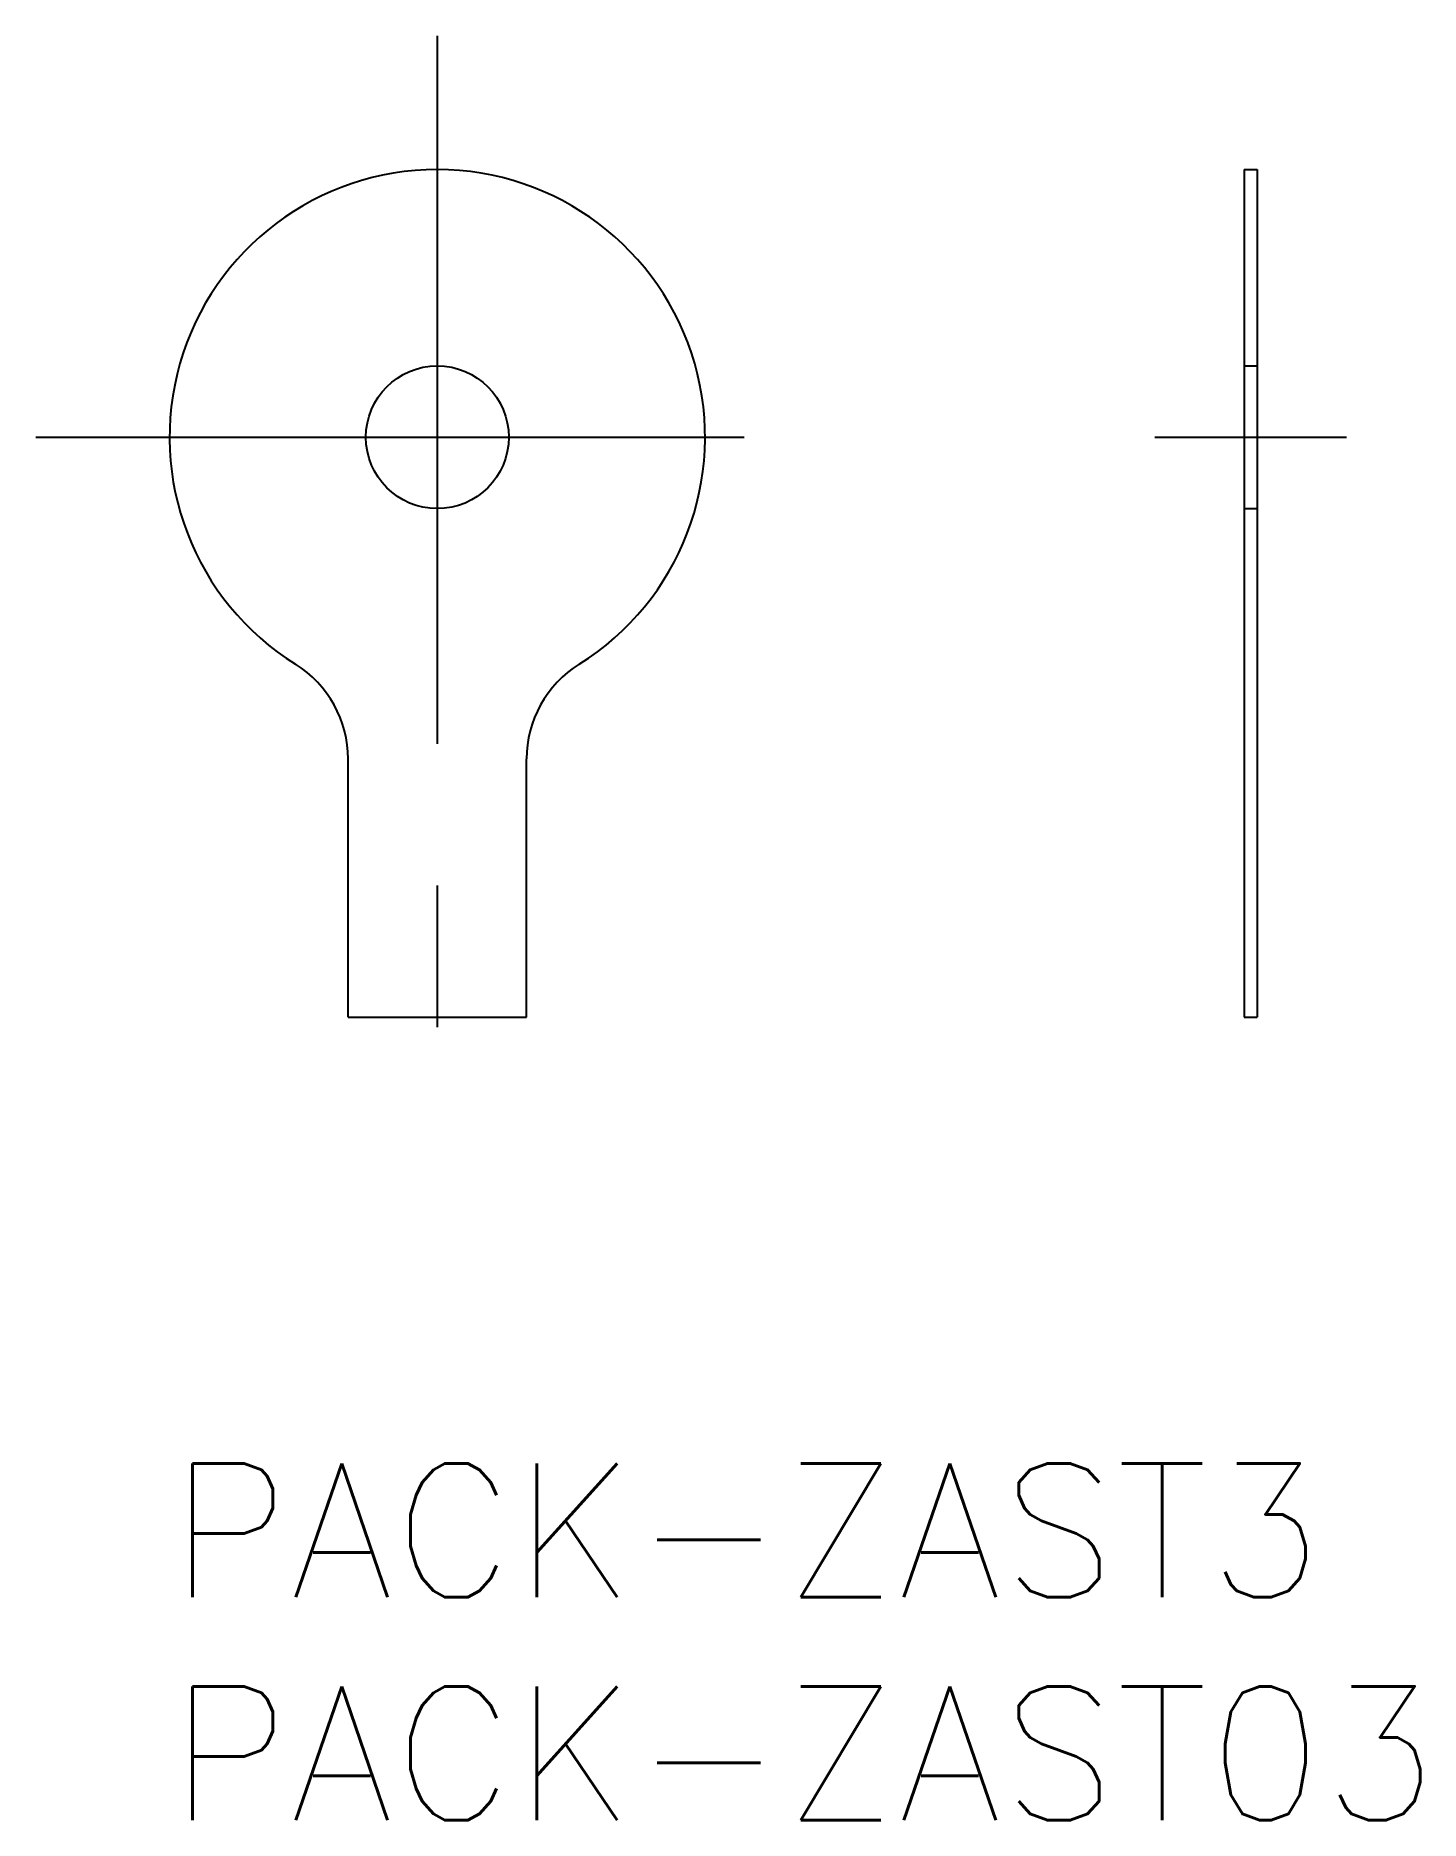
# Model space of a CAD drawing. Extents: x -3 to 28, y -8 to 32.
import ezdxf

# ---------------------------------------------------------------- set-up
doc = ezdxf.new("R2010")
doc.units = 0
doc.header["$LTSCALE"] = 0.5
doc.linetypes.add('CENTER', pattern=[50.8, 31.75, -6.35, 6.35, -6.35])
doc.linetypes.add('DASHED', pattern=[19.05, 12.7, -6.35])
for name, color, linetype in [('MSM_CENTER', 1, 'CENTER'), ('MSM_CONTINUOUS', 7, 'CONTINUOUS'), ('MSM_DASHED', 4, 'DASHED'), ('MSM_PART_NUMBER', 7, 'CONTINUOUS')]:
    doc.layers.add(name, color=color, linetype=linetype)
doc.styles.get("Standard").update_dxf_attribs({"font": 'txt.shx', "height": 3, "bigfont": 'bigfont.shx'})

# ---------------------------------------------------------------- blocks, each defined once
blk = doc.blocks.new('*U3')
at = {"layer": 'MSM_PART_NUMBER'}
blk.add_text('PACK-ZAST3', height=3, dxfattribs=at).set_placement((0, -3))
blk = doc.blocks.new('*U4')
at = {"layer": 'MSM_PART_NUMBER'}
blk.add_text('PACK-ZAST03', height=3, dxfattribs=at).set_placement((0, -8))

msp = doc.modelspace()

# ---------------------------------------------------------------- linework, layer by layer
at = {"layer": 'MSM_CENTER'}
for p, q in [((6, 32), (6, 7)), ((-3, 23), (15, 23)), ((22.081, 23), (26.371, 23))]:
    msp.add_line(p, q, dxfattribs=at)
at = {"layer": 'MSM_CONTINUOUS'}
for p, q in [((24.081, 29), (24.081, 10)), ((24.081, 29), (24.371, 29)), ((24.371, 29), (24.371, 10)), ((4, 10), (4, 15.789)), ((8, 10), (8, 15.789)), ((4, 10), (8, 10)), ((24.081, 10), (24.371, 10))]:
    msp.add_line(p, q, dxfattribs=at)
msp.add_circle((6, 23), 1.6, dxfattribs=at)
for centre, radius, start, end in [((6, 23), 6, 301.9657, 238.0343), ((1.5, 15.789), 2.5, 0, 58.0343), ((10.5, 15.789), 2.5, 121.9657, 180)]:
    msp.add_arc(centre, radius, start, end, dxfattribs=at)
at = {"layer": 'MSM_DASHED'}
for p, q in [((24.081, 24.6), (24.371, 24.6)), ((24.081, 21.4), (24.371, 21.4))]:
    msp.add_line(p, q, dxfattribs=at)

# ---------------------------------------------------------------- block references
at = {"layer": 'MSM_CONTINUOUS'}
for name in ['*U3', '*U4']:
    msp.add_blockref(name, (0, 0), dxfattribs=at)

doc.saveas('drawing.dxf')
